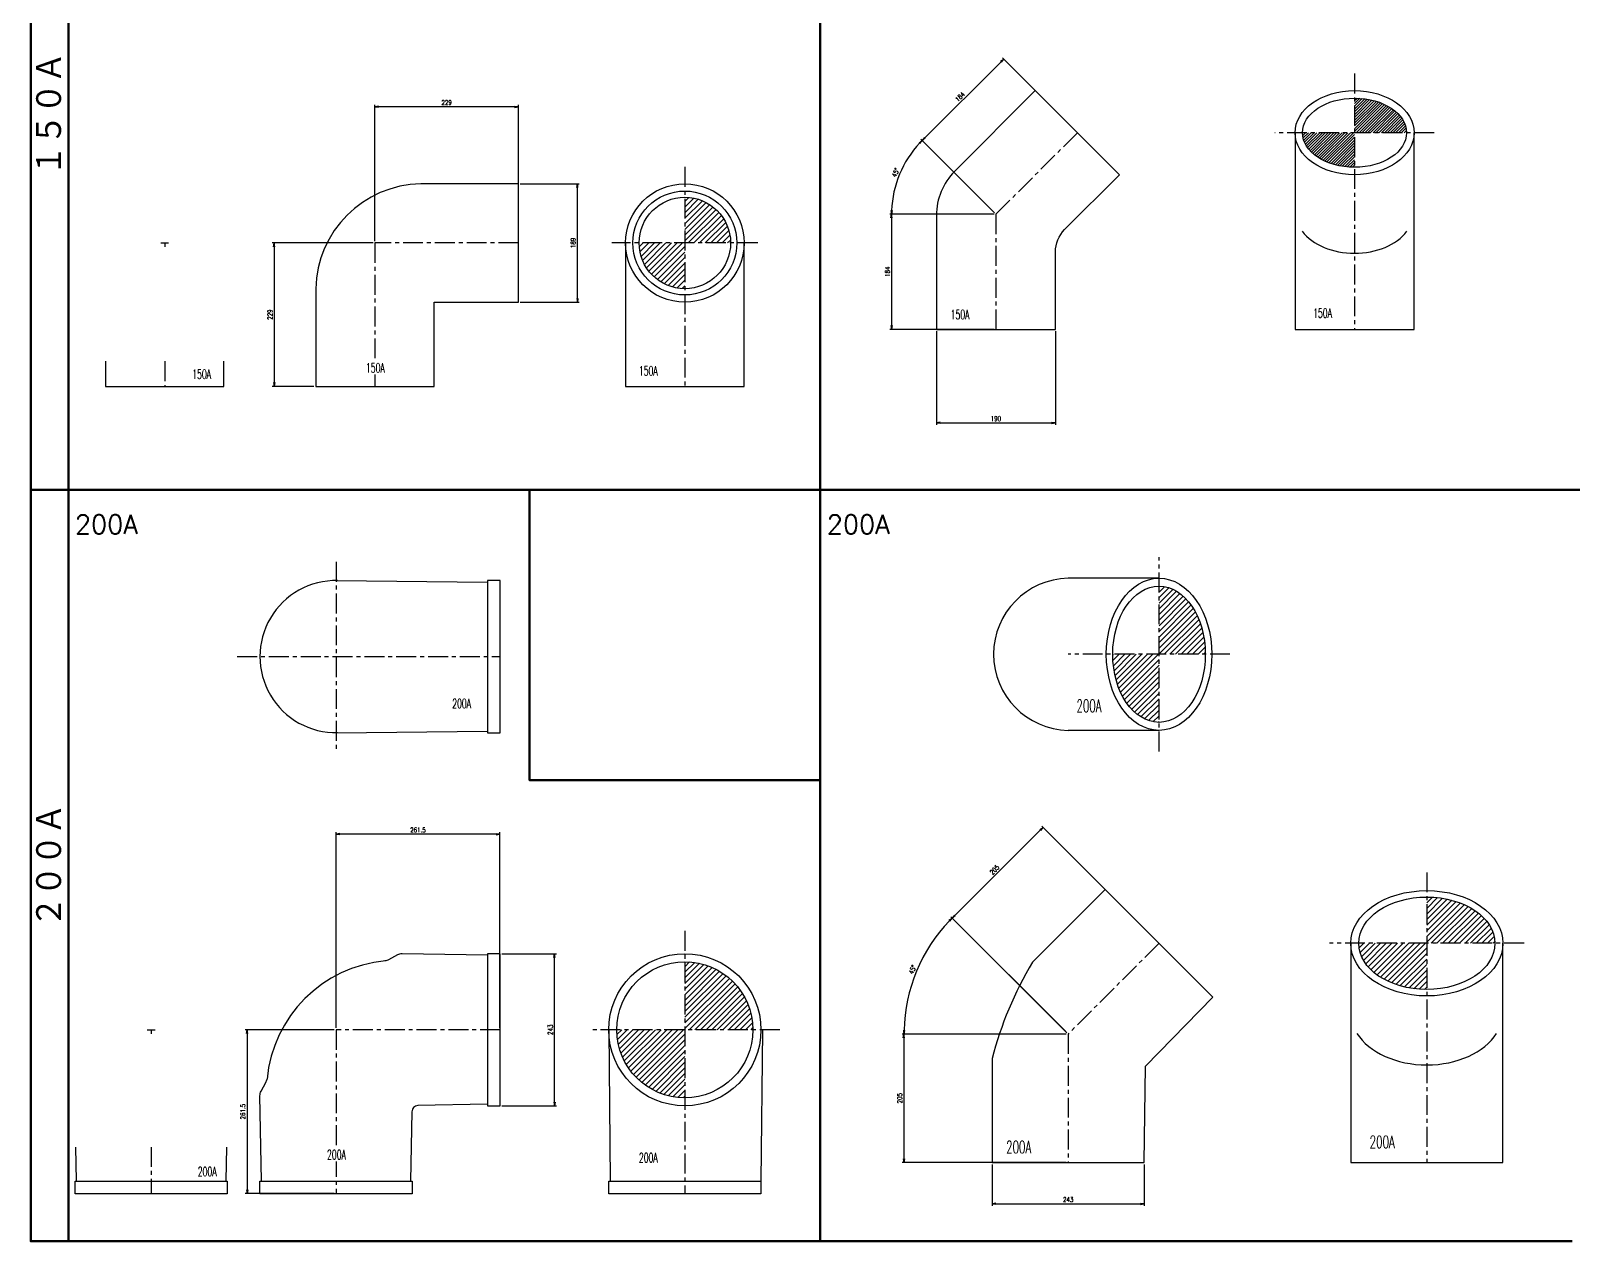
# Model space of a CAD drawing. Header units: millimetres. Extents: x 1711 to 90196, y -23291 to 8516.
# Drawn here: x 17025 to 19485, y -6152 to -4220 of the extents above; entities that cross this region are included whole.
import ezdxf

# ---------------------------------------------------------------- set-up
doc = ezdxf.new("R2010")
doc.units = ezdxf.units.MM
doc.header["$PDMODE"] = 35
doc.linetypes.add('CENTER', pattern=[50.8, 31.75, -6.35, 6.35, -6.35])
doc.layers.add('line', color=153, linetype='Continuous', lineweight=50)
for name, color, linetype in [('寸法', 2, 'Continuous'), ('配管-CVP', 4, 'Continuous'), ('＃配管（PVC)', 21, 'Continuous')]:
    doc.layers.add(name, color=color, linetype=linetype)
doc.styles.add('kpk', font='romans.shx', dxfattribs={"width": 0.7, "bigfont": 'extfont2.shx'})
doc.styles.get("Standard").update_dxf_attribs({"font": 'romans.shx', "bigfont": 'extfont.shx'})
doc.dimstyles.new('KPK-3', dxfattribs={"dimscale": 3, "dimtxt": 2.5, "dimasz": 2, "dimexe": 1, "dimexo": 1, "dimgap": 1, "dimtad": 3, "dimdec": 1, "dimdsep": 46, "dimtxsty": 'kpk', "dimblk": 'OPEN', "dimcen": 2.5, "dimclrd": 2, "dimclre": 2, "dimclrt": 4, "dimadec": 1, "dimazin": 2, "dimtfac": 1, "dimtdec": 1, "dimtmove": 0, "dimatfit": 2, "dimldrblk": 'OPEN', "dimfxl": 0, "dimlwd": -1, "dimlwe": -1, "dimarcsym": 0})

# ---------------------------------------------------------------- blocks, each defined once
blk = doc.blocks.new('_Open')
at = {"color": 0, "linetype": 'ByBlock', "lineweight": -2}
for p, q in [((-1, 0.17), (0, 0)), ((-1, -0.17), (0, 0)), ((0, 0), (-1, 0))]:
    blk.add_line(p, q, dxfattribs=at)
blk = doc.blocks.new('*D2606')
at = {"layer": 'Defpoints', "color": 0, "transparency": 16777216}
for p in [(17574.5, -4340.9), (17574.5, -4558.3), (17803.5, -4558.3)]:
    blk.add_point(p, dxfattribs=at)
at = {"layer": '寸法', "color": 2, "transparency": 16777216}
for p, q in [((17574.5, -4555.3), (17574.5, -4337.9)), ((17797.5, -4340.9), (17580.5, -4340.9)), ((17803.5, -4555.3), (17803.5, -4337.9))]:
    blk.add_line(p, q, dxfattribs=at)
at = {"layer": '寸法', "color": 2, "transparency": 16777216, "xscale": 6, "yscale": 6, "zscale": 6, "rotation": 180}
blk.add_blockref('_Open', (17574.5, -4340.9), dxfattribs=at)
at = {"layer": '寸法', "color": 2, "transparency": 16777216, "xscale": 6, "yscale": 6, "zscale": 6}
blk.add_blockref('_Open', (17803.5, -4340.9), dxfattribs=at)
at = {"layer": '寸法', "color": 4, "transparency": 16777216, "insert": (17689, -4334.2), "char_height": 7.5, "attachment_point": 5, "style": 'kpk', "bg_fill": 3, "box_fill_scale": 1.1, "bg_fill_color": 256, "bg_fill_true_color": 13158600, "bg_fill_transparency": 0}
blk.add_mtext('229', dxfattribs=at)
blk = doc.blocks.new('*D2607')
at = {"layer": 'Defpoints', "color": 0, "transparency": 16777216}
for p in [(17574.5, -4558.3), (17413.8, -4787.3), (17480, -4787.3)]:
    blk.add_point(p, dxfattribs=at)
at = {"layer": '寸法', "color": 2, "transparency": 16777216}
for p, q in [((17571.5, -4558.3), (17410.8, -4558.3)), ((17413.8, -4564.3), (17413.8, -4781.3)), ((17477, -4787.3), (17410.8, -4787.3))]:
    blk.add_line(p, q, dxfattribs=at)
at = {"layer": '寸法', "color": 2, "transparency": 16777216, "xscale": 6, "yscale": 6, "zscale": 6}
for p, rotation in [((17413.8, -4558.3), 90), ((17413.8, -4787.3), 270)]:
    blk.add_blockref('_Open', p, dxfattribs=dict(at, rotation=rotation))
at = {"layer": '寸法', "color": 4, "transparency": 16777216, "insert": (17407.1, -4672.8), "char_height": 7.5, "attachment_point": 5, "rotation": 90, "style": 'kpk', "bg_fill": 3, "box_fill_scale": 1.1, "bg_fill_color": 256, "bg_fill_true_color": 13158600, "bg_fill_transparency": 0}
blk.add_mtext('229', dxfattribs=at)
blk = doc.blocks.new('*D2608')
at = {"layer": 'Defpoints', "color": 0, "transparency": 16777216}
for p in [(17512.5, -5502.4), (17512.5, -5814.8), (17774, -5814.8)]:
    blk.add_point(p, dxfattribs=at)
at = {"layer": '寸法', "color": 2, "transparency": 16777216}
for p, q in [((17512.5, -5811.8), (17512.5, -5499.4)), ((17768, -5502.4), (17518.5, -5502.4)), ((17774, -5811.8), (17774, -5499.4))]:
    blk.add_line(p, q, dxfattribs=at)
at = {"layer": '寸法', "color": 2, "transparency": 16777216, "xscale": 6, "yscale": 6, "zscale": 6, "rotation": 180}
blk.add_blockref('_Open', (17512.5, -5502.4), dxfattribs=at)
at = {"layer": '寸法', "color": 2, "transparency": 16777216, "xscale": 6, "yscale": 6, "zscale": 6}
blk.add_blockref('_Open', (17774, -5502.4), dxfattribs=at)
at = {"layer": '寸法', "color": 4, "transparency": 16777216, "insert": (17643.2, -5495.7), "char_height": 7.5, "attachment_point": 5, "style": 'kpk', "bg_fill": 3, "box_fill_scale": 1.1, "bg_fill_color": 256, "bg_fill_true_color": 13158600, "bg_fill_transparency": 0}
blk.add_mtext('261.5', dxfattribs=at)
blk = doc.blocks.new('*D2609')
at = {"layer": 'Defpoints', "color": 0, "transparency": 16777216}
for p in [(17512.5, -5814.8), (17370.5, -6076.3), (17512.5, -6076.3)]:
    blk.add_point(p, dxfattribs=at)
at = {"layer": '寸法', "color": 2, "transparency": 16777216}
for p, q in [((17509.5, -5814.8), (17367.5, -5814.8)), ((17370.5, -5820.8), (17370.5, -6070.3)), ((17509.5, -6076.3), (17367.5, -6076.3))]:
    blk.add_line(p, q, dxfattribs=at)
at = {"layer": '寸法', "color": 2, "transparency": 16777216, "xscale": 6, "yscale": 6, "zscale": 6}
for p, rotation in [((17370.5, -5814.8), 90), ((17370.5, -6076.3), 270)]:
    blk.add_blockref('_Open', p, dxfattribs=dict(at, rotation=rotation))
at = {"layer": '寸法', "color": 4, "transparency": 16777216, "insert": (17363.7, -5945.6), "char_height": 7.5, "attachment_point": 5, "rotation": 90, "style": 'kpk', "bg_fill": 3, "box_fill_scale": 1.1, "bg_fill_color": 256, "bg_fill_true_color": 13158600, "bg_fill_transparency": 0}
blk.add_mtext('261.5', dxfattribs=at)
blk = doc.blocks.new('*D2640')
at = {"layer": 'Defpoints', "color": 0, "transparency": 16777216}
for p in [(18448, -4394.7), (18695.8, -4382.2), (18565.6, -4512.3)]:
    blk.add_point(p, dxfattribs=at)
at = {"layer": '寸法', "color": 2, "transparency": 16777216}
for p, q in [((18573.9, -4268.9), (18452.3, -4390.5)), ((18693.6, -4380.1), (18576, -4262.5)), ((18563.5, -4510.2), (18445.9, -4392.6))]:
    blk.add_line(p, q, dxfattribs=at)
at = {"layer": '寸法', "color": 2, "transparency": 16777216, "xscale": 6, "yscale": 6, "zscale": 6}
for p, rotation in [((18578.1, -4264.6), 45.0000000000008), ((18448, -4394.7), 225.0000000000008)]:
    blk.add_blockref('_Open', p, dxfattribs=dict(at, rotation=rotation))
at = {"layer": '寸法', "color": 4, "transparency": 16777216, "insert": (18508.3, -4324.9), "char_height": 7.5, "attachment_point": 5, "rotation": 45, "style": 'kpk', "bg_fill": 3, "box_fill_scale": 1.1, "bg_fill_color": 256, "bg_fill_true_color": 13158600, "bg_fill_transparency": 0}
blk.add_mtext('184', dxfattribs=at)
blk = doc.blocks.new('*D2641')
at = {"layer": 'Defpoints', "color": 0, "transparency": 16777216}
for p in [(18565.6, -4512.3), (18399.1, -4696.3), (18565.6, -4696.3)]:
    blk.add_point(p, dxfattribs=at)
at = {"layer": '寸法', "color": 2, "transparency": 16777216}
for p, q in [((18562.6, -4512.3), (18396.1, -4512.3)), ((18399.1, -4518.3), (18399.1, -4690.3)), ((18562.6, -4696.3), (18396.1, -4696.3))]:
    blk.add_line(p, q, dxfattribs=at)
at = {"layer": '寸法', "color": 2, "transparency": 16777216, "xscale": 6, "yscale": 6, "zscale": 6}
for p, rotation in [((18399.1, -4512.3), 90), ((18399.1, -4696.3), 270)]:
    blk.add_blockref('_Open', p, dxfattribs=dict(at, rotation=rotation))
at = {"layer": '寸法', "color": 4, "transparency": 16777216, "insert": (18392.4, -4604.3), "char_height": 7.5, "attachment_point": 5, "rotation": 90, "style": 'kpk', "bg_fill": 3, "box_fill_scale": 1.1, "bg_fill_color": 256, "bg_fill_true_color": 13158600, "bg_fill_transparency": 0}
blk.add_mtext('184', dxfattribs=at)
blk = doc.blocks.new('*D2642')
at = {"layer": 'Defpoints', "color": 0, "transparency": 16777216}
for p in [(18562.7, -4512.3), (18563.6, -4510.3), (18565.6, -4512.3)]:
    blk.add_point(p, dxfattribs=at)
at = {"layer": '寸法', "color": 2, "transparency": 16777216}
for p, q in [((18561.5, -4508.2), (18445.8, -4392.5)), ((18559.7, -4512.3), (18396.1, -4512.3))]:
    blk.add_line(p, q, dxfattribs=at)
blk.add_arc((18565.6, -4512.3), 166.5, 137.0646, 177.9354, dxfattribs=at)
at = {"layer": '寸法', "color": 2, "transparency": 16777216, "xscale": 6, "yscale": 6, "zscale": 6}
for p, rotation in [((18447.9, -4394.6), 46.03228053541675), ((18399.1, -4512.3), 268.9677194646055)]:
    blk.add_blockref('_Open', p, dxfattribs=dict(at, rotation=rotation))
at = {"layer": '寸法', "color": 4, "transparency": 16777216, "insert": (18405.6, -4446), "char_height": 7.5, "attachment_point": 5, "rotation": 67.5, "style": 'kpk', "bg_fill": 3, "box_fill_scale": 1.1, "bg_fill_color": 256, "bg_fill_true_color": 13158600, "bg_fill_transparency": 0}
blk.add_mtext('45°', dxfattribs=at)
at = {"layer": 'Defpoints', "color": 0, "transparency": 16777216}
blk.add_point((18421.4, -4429.1), dxfattribs=at)
blk = doc.blocks.new('*D2643')
at = {"layer": 'Defpoints', "color": 0, "transparency": 16777216}
for p in [(18495.8, -5636.6), (18825.9, -5676.8), (18681, -5821.7)]:
    blk.add_point(p, dxfattribs=at)
at = {"layer": '寸法', "color": 2, "transparency": 16777216}
for p, q in [((18636.5, -5495.8), (18500.1, -5632.3)), ((18823.8, -5674.6), (18638.7, -5489.5)), ((18678.9, -5819.6), (18493.7, -5634.4))]:
    blk.add_line(p, q, dxfattribs=at)
at = {"layer": '寸法', "color": 2, "transparency": 16777216, "xscale": 6, "yscale": 6, "zscale": 6}
for p, rotation in [((18640.8, -5491.6), 45.00000000000144), ((18495.8, -5636.6), 225.0000000000014)]:
    blk.add_blockref('_Open', p, dxfattribs=dict(at, rotation=rotation))
at = {"layer": '寸法', "color": 4, "transparency": 16777216, "insert": (18563.5, -5559.3), "char_height": 7.5, "attachment_point": 5, "rotation": 45, "style": 'kpk', "bg_fill": 3, "box_fill_scale": 1.1, "bg_fill_color": 256, "bg_fill_true_color": 13158600, "bg_fill_transparency": 0}
blk.add_mtext('205', dxfattribs=at)
blk = doc.blocks.new('*D2644')
at = {"layer": 'Defpoints', "color": 0, "transparency": 16777216}
for p in [(18681, -5821.7), (18418.9, -6026.7), (18681, -6026.7)]:
    blk.add_point(p, dxfattribs=at)
at = {"layer": '寸法', "color": 2, "transparency": 16777216}
for p, q in [((18678, -5821.7), (18415.9, -5821.7)), ((18418.9, -5827.7), (18418.9, -6020.7)), ((18678, -6026.7), (18415.9, -6026.7))]:
    blk.add_line(p, q, dxfattribs=at)
at = {"layer": '寸法', "color": 2, "transparency": 16777216, "xscale": 6, "yscale": 6, "zscale": 6}
for p, rotation in [((18418.9, -5821.7), 90), ((18418.9, -6026.7), 270)]:
    blk.add_blockref('_Open', p, dxfattribs=dict(at, rotation=rotation))
at = {"layer": '寸法', "color": 4, "transparency": 16777216, "insert": (18412.1, -5924.2), "char_height": 7.5, "attachment_point": 5, "rotation": 90, "style": 'kpk', "bg_fill": 3, "box_fill_scale": 1.1, "bg_fill_color": 256, "bg_fill_true_color": 13158600, "bg_fill_transparency": 0}
blk.add_mtext('205', dxfattribs=at)
blk = doc.blocks.new('*D2645')
at = {"layer": 'Defpoints', "color": 0, "transparency": 16777216}
for p in [(18454, -5690.7), (18678.6, -5821.7), (18679.2, -5819.9), (18681, -5821.7)]:
    blk.add_point(p, dxfattribs=at)
at = {"layer": '寸法', "color": 2, "transparency": 16777216}
for p, q in [((18677.1, -5817.8), (18493.5, -5634.3)), ((18675.6, -5821.7), (18415.9, -5821.7))]:
    blk.add_line(p, q, dxfattribs=at)
blk.add_arc((18681, -5821.7), 262.1, 136.3116, 178.6884, dxfattribs=at)
at = {"layer": '寸法', "color": 2, "transparency": 16777216, "xscale": 6, "yscale": 6, "zscale": 6}
for p, rotation in [((18495.6, -5636.4), 45.65581371006792), ((18418.9, -5821.7), 269.344186289986)]:
    blk.add_blockref('_Open', p, dxfattribs=dict(at, rotation=rotation))
at = {"layer": '寸法', "color": 4, "transparency": 16777216, "insert": (18432.6, -5718.8), "char_height": 7.5, "attachment_point": 5, "rotation": 67.5, "style": 'kpk', "bg_fill": 3, "box_fill_scale": 1.1, "bg_fill_color": 256, "bg_fill_true_color": 13158600, "bg_fill_transparency": 0}
blk.add_mtext('45°', dxfattribs=at)
blk = doc.blocks.new('*D2767')
at = {"layer": 'Defpoints', "color": 0, "transparency": 16777216}
for p in [(17803.5, -4463.8), (17897.6, -4463.8), (17803.5, -4652.8)]:
    blk.add_point(p, dxfattribs=at)
at = {"layer": '寸法', "color": 2, "transparency": 16777216}
for p, q in [((17806.5, -4463.8), (17900.6, -4463.8)), ((17897.6, -4646.8), (17897.6, -4469.8)), ((17806.5, -4652.8), (17900.6, -4652.8))]:
    blk.add_line(p, q, dxfattribs=at)
at = {"layer": '寸法', "color": 2, "transparency": 16777216, "xscale": 6, "yscale": 6, "zscale": 6}
for p, rotation in [((17897.6, -4463.8), 90), ((17897.6, -4652.8), 270)]:
    blk.add_blockref('_Open', p, dxfattribs=dict(at, rotation=rotation))
at = {"layer": '寸法', "color": 4, "transparency": 16777216, "insert": (17890.9, -4558.3), "char_height": 7.5, "attachment_point": 5, "rotation": 90, "style": 'kpk', "bg_fill": 3, "box_fill_scale": 1.1, "bg_fill_color": 256, "bg_fill_true_color": 13158600, "bg_fill_transparency": 0}
blk.add_mtext('189', dxfattribs=at)
blk = doc.blocks.new('*D2777')
at = {"layer": 'Defpoints', "color": 0, "transparency": 16777216}
for p in [(18470.6, -4696.3), (18660.6, -4696.3), (18660.6, -4845.6)]:
    blk.add_point(p, dxfattribs=at)
at = {"layer": '寸法', "color": 2, "transparency": 16777216}
for p, q in [((18470.6, -4699.3), (18470.6, -4848.6)), ((18660.6, -4699.3), (18660.6, -4848.6)), ((18476.6, -4845.6), (18654.6, -4845.6))]:
    blk.add_line(p, q, dxfattribs=at)
at = {"layer": '寸法', "color": 2, "transparency": 16777216, "xscale": 6, "yscale": 6, "zscale": 6, "rotation": 180}
blk.add_blockref('_Open', (18470.6, -4845.6), dxfattribs=at)
at = {"layer": '寸法', "color": 2, "transparency": 16777216, "xscale": 6, "yscale": 6, "zscale": 6}
blk.add_blockref('_Open', (18660.6, -4845.6), dxfattribs=at)
at = {"layer": '寸法', "color": 4, "transparency": 16777216, "insert": (18565.6, -4838.9), "char_height": 7.5, "attachment_point": 5, "style": 'kpk', "bg_fill": 3, "box_fill_scale": 1.1, "bg_fill_color": 256, "bg_fill_true_color": 13158600, "bg_fill_transparency": 0}
blk.add_mtext('190', dxfattribs=at)
blk = doc.blocks.new('*D2778')
at = {"layer": 'Defpoints', "color": 0, "transparency": 16777216}
for p in [(18559.5, -6026.7), (18802.5, -6026.7), (18802.5, -6092.8)]:
    blk.add_point(p, dxfattribs=at)
at = {"layer": '寸法', "color": 2, "transparency": 16777216}
for p, q in [((18559.5, -6029.7), (18559.5, -6095.8)), ((18802.5, -6029.7), (18802.5, -6095.8)), ((18565.5, -6092.8), (18796.5, -6092.8))]:
    blk.add_line(p, q, dxfattribs=at)
at = {"layer": '寸法', "color": 2, "transparency": 16777216, "xscale": 6, "yscale": 6, "zscale": 6, "rotation": 180}
blk.add_blockref('_Open', (18559.5, -6092.8), dxfattribs=at)
at = {"layer": '寸法', "color": 2, "transparency": 16777216, "xscale": 6, "yscale": 6, "zscale": 6}
blk.add_blockref('_Open', (18802.5, -6092.8), dxfattribs=at)
at = {"layer": '寸法', "color": 4, "transparency": 16777216, "insert": (18681, -6086), "char_height": 7.5, "attachment_point": 5, "style": 'kpk', "bg_fill": 3, "box_fill_scale": 1.1, "bg_fill_color": 256, "bg_fill_true_color": 13158600, "bg_fill_transparency": 0}
blk.add_mtext('243', dxfattribs=at)
blk = doc.blocks.new('150A-L-半')
at = {"layer": '＃配管（PVC)', "color": 2, "linetype": 'CENTER'}
for p, q in [((-6.2, 0), (6.2, 0)), ((0, 0), (0, -6.2)), ((0, -189), (0, -229))]:
    blk.add_line(p, q, dxfattribs=at)
at = {"layer": '＃配管（PVC)', "color": 0, "linetype": 'ByBlock'}
for p, q in [((-94.5, -189), (-94.5, -229)), ((94.5, -229), (94.5, -189)), ((-94.5, -229), (94.5, -229))]:
    blk.add_line(p, q, dxfattribs=at)
at = {"layer": 'Defpoints', "color": 6, "linetype": 'ByBlock', "insert": (59, -209.6), "char_height": 15, "attachment_point": 5, "style": 'kpk', "bg_fill": 3, "box_fill_scale": 1.2, "bg_fill_color": 256, "bg_fill_transparency": 0}
blk.add_mtext('{\\W0.6;150A}', dxfattribs=at)
blk = doc.blocks.new('150A-L-正')
at = {"layer": '＃配管（PVC)', "color": 0, "linetype": 'ByBlock'}
blk.add_lwpolyline([(94.5, -229), (94.5, -94.5), (229, -94.5), (229, 94.5), (73, 94.5, 0.401566), (-94.5, -73), (-94.5, -229)], format="xyb", close=True, dxfattribs=at)
at = {"layer": '＃配管（PVC)', "color": 2, "linetype": 'CENTER'}
blk.add_lwpolyline([(229, 0), (0, 0), (0, -229)], dxfattribs=at)
at = {"layer": 'Defpoints', "color": 6, "linetype": 'ByBlock', "insert": (0.7, -199.4), "char_height": 15, "attachment_point": 5, "style": 'kpk', "bg_fill": 3, "box_fill_scale": 1.2, "bg_fill_color": 256, "bg_fill_transparency": 0}
blk.add_mtext('{\\W0.6;150A}', dxfattribs=at)
blk = doc.blocks.new('150A-L-穴有')
at = {"layer": '＃配管（PVC)'}
h = blk.add_hatch(dxfattribs=at)
h.set_pattern_fill('ANSI31', color=252, scale=2)
h.set_pattern_definition([(45, (-18069.1675, 4558.3405), (-4.490128, 4.490128), [])])
h.paths.add_polyline_path([(0, 0), (-73, 0, 0.414214), (0, -73)])
h.paths.add_polyline_path([(0, 73), (0, 0), (73, 0, 0.414214)])
at = {"layer": '＃配管（PVC)', "color": 2, "linetype": 'CENTER'}
for p, q in [((0, 121.5), (0, -229)), ((116.4, 0), (-116.4, 0))]:
    blk.add_line(p, q, dxfattribs=at)
at = {"layer": '＃配管（PVC)', "color": 0, "linetype": 'ByBlock'}
blk.add_lwpolyline([(-94.5, 0), (-94.5, -229), (94.5, -229), (94.5, 0)], dxfattribs=at)
for radius in [94.5, 83, 73]:
    blk.add_circle((0, 0), radius, dxfattribs=at)
at = {"layer": 'Defpoints', "color": 6, "linetype": 'ByBlock', "insert": (-58.3, -204.2), "char_height": 15, "attachment_point": 5, "style": 'kpk', "bg_fill": 3, "box_fill_scale": 1.2, "bg_fill_color": 256, "bg_fill_transparency": 0}
blk.add_mtext('{\\W0.6;150A}', dxfattribs=at)
blk = doc.blocks.new('200A-L-穴無')
at = {"color": 0, "linetype": 'ByBlock'}
blk.add_line((0, 121.5), (241.9, 119), dxfattribs=at)
at = {"layer": '＃配管（PVC)', "color": 2, "linetype": 'CENTER'}
for p, q in [((0, 151.4), (0, -151.4)), ((-157.9, 0), (262, 0))]:
    blk.add_line(p, q, dxfattribs=at)
at = {"layer": '＃配管（PVC)', "color": 0, "linetype": 'ByBlock'}
blk.add_line((0, -121.5), (241.9, -119), dxfattribs=at)
blk.add_lwpolyline([(241.9, -121.5), (261.9, -121.5), (261.9, 121.5), (241.9, 121.5)], close=True, dxfattribs=at)
blk.add_arc((0, 0), 121.5, 88.8134, 271.1866, dxfattribs=at)
at = {"layer": 'Defpoints', "color": 6, "linetype": 'ByBlock', "insert": (200.4, -74.9), "char_height": 15, "attachment_point": 5, "style": 'kpk', "bg_fill": 3, "box_fill_scale": 1.2, "bg_fill_color": 256, "bg_fill_transparency": 0}
blk.add_mtext('{\\W0.6;200A}', dxfattribs=at)
blk = doc.blocks.new('200A-L-半')
at = {"layer": '＃配管（PVC)', "color": 2, "linetype": 'CENTER'}
for p, q in [((-6.2, 0), (6.2, 0)), ((0, 0), (0, -6.2)), ((0, -187.3), (0, -262))]:
    blk.add_line(p, q, dxfattribs=at)
at = {"layer": '＃配管（PVC)', "color": 0, "linetype": 'ByBlock'}
blk.add_line((120, -187.3), (119, -241), dxfattribs=at)
blk.add_lwpolyline([(-119, -241), (-120, -187.3)], dxfattribs=at)
blk.add_lwpolyline([(121.5, -242), (121.5, -262), (-121.5, -262), (-121.5, -242)], close=True, dxfattribs=at)
at = {"layer": 'Defpoints', "color": 6, "linetype": 'ByBlock', "insert": (89.4, -226.5), "char_height": 15, "attachment_point": 5, "style": 'kpk', "bg_fill": 3, "box_fill_scale": 1.2, "bg_fill_color": 256, "bg_fill_transparency": 0}
blk.add_mtext('{\\W0.6;200A}', dxfattribs=at)
blk = doc.blocks.new('200A-L-正')
at = {"layer": '＃配管（PVC)', "color": 0, "linetype": 'ByBlock'}
for points in [[(242, 119), (105.4, 121.4, 0.131652), (97.9, 119.6), (84, 111.8, -0.102938), (78.1, 110)], [(-119, -241), (-121.4, -105.5, -0.131652), (-119.6, -98), (-111.9, -84.1, 0.095043), (-110.1, -78.7)], [(242, -119), (130.8, -121, 0.403709), (121, -130.8), (119, -241)]]:
    blk.add_lwpolyline(points, format="xyb", dxfattribs=at)
for points in [[(262, -121.5), (262, 121.5), (242, 121.5), (242, -121.5)], [(121.5, -242), (121.5, -262), (-121.5, -262), (-121.5, -242)]]:
    blk.add_lwpolyline(points, close=True, dxfattribs=at)
at = {"layer": '＃配管（PVC)', "color": 2, "linetype": 'CENTER'}
blk.add_lwpolyline([(262, 0), (0, 0), (0, -262)], dxfattribs=at)
at = {"layer": '＃配管（PVC)', "color": 0, "linetype": 'ByBlock'}
blk.add_arc((98, -98), 209, 95.2818, 174.7068, dxfattribs=at)
at = {"layer": 'Defpoints', "color": 6, "linetype": 'ByBlock', "insert": (0.7, -199.4), "char_height": 15, "attachment_point": 5, "style": 'kpk', "bg_fill": 3, "box_fill_scale": 1.2, "bg_fill_color": 256, "bg_fill_transparency": 0}
blk.add_mtext('{\\W0.6;200A}', dxfattribs=at)
blk = doc.blocks.new('200A-L-穴有')
at = {"layer": '＃配管（PVC)'}
h = blk.add_hatch(dxfattribs=at)
h.set_pattern_fill('ANSI31', color=252, scale=2)
h.set_pattern_definition([(45, (-18069.1675, 5814.833), (-4.490128, 4.490128), [])])
h.paths.add_polyline_path([(0, -108.7), (0, 0), (-108.7, 0, 0.414214)])
h.paths.add_polyline_path([(0, 0), (108.7, 0, 0.414214), (0, 108.7)])
at = {"layer": '＃配管（PVC)', "color": 2, "linetype": 'CENTER'}
for p, q in [((0, 157.9), (0, -262)), ((151.4, 0), (-151.4, 0))]:
    blk.add_line(p, q, dxfattribs=at)
at = {"layer": '＃配管（PVC)', "color": 0, "linetype": 'ByBlock'}
for p, q in [((-121.5, 0), (-119, -241)), ((124, -1), (121.5, -242))]:
    blk.add_line(p, q, dxfattribs=at)
blk.add_lwpolyline([(-121.5, -262), (-121.5, -242), (121.5, -242), (121.5, -262)], close=True, dxfattribs=at)
for radius in [121.5, 108.7]:
    blk.add_circle((0, 0), radius, dxfattribs=at)
at = {"layer": 'Defpoints', "color": 6, "linetype": 'ByBlock', "insert": (-58.3, -204.2), "char_height": 15, "attachment_point": 5, "style": 'kpk', "bg_fill": 3, "box_fill_scale": 1.2, "bg_fill_color": 256, "bg_fill_transparency": 0}
blk.add_mtext('{\\W0.6;200A}', dxfattribs=at)
blk = doc.blocks.new('A$C1E454BA6')
at = {"layer": '＃配管（PVC)', "color": 0, "linetype": 'ByBlock'}
blk.add_lwpolyline([(109.6, 159.3), (197.3, 246.9), (62.9, 381.3), (-65.7, 252.6, 0.198912), (-95, 181.9), (-95, 0), (95, 0), (95, 123.9, -0.198912)], format="xyb", close=True, dxfattribs=at)
at = {"layer": '＃配管（PVC)', "color": 2, "linetype": 'CENTER'}
blk.add_lwpolyline([(130.1, 314.1), (0, 184), (0, 0)], dxfattribs=at)
at = {"layer": 'Defpoints', "color": 6, "linetype": 'ByBlock', "insert": (-57.2, 23.7), "char_height": 15, "attachment_point": 5, "style": 'kpk', "bg_fill": 3, "box_fill_scale": 1.2, "bg_fill_color": 256, "bg_fill_transparency": 0}
blk.add_mtext('{\\W0.6;150A}', dxfattribs=at)
blk = doc.blocks.new('A$C65DE0786')
at = {"layer": '＃配管（PVC)'}
h = blk.add_hatch(dxfattribs=at)
h.set_pattern_fill('ANSI31', color=252)
h.set_pattern_definition([(45, (-19138.042, 4696.349), (-2.24506403, 2.24506403), [])])
edge = h.paths.add_edge_path()
edge.add_line((0, 314.1), (-83, 314.1))
edge.add_ellipse((0, 314.1), major_axis=(-83, 0), ratio=0.664759, start_angle=0.0299, end_angle=90.0002)
edge.add_line((0, 258.9), (0, 314.1))
edge = h.paths.add_edge_path()
edge.add_ellipse((0, 314.1), major_axis=(-83, 0), ratio=0.664759, start_angle=179.9701, end_angle=269.9998)
edge.add_line((0, 369.3), (0, 314.1))
edge.add_line((0, 314.1), (83, 314.1))
at = {"layer": '＃配管（PVC)', "color": 2, "linetype": 'CENTER'}
for p, q in [((0, 408.4), (0, 0)), ((127.2, 314.1), (-127.2, 314.1))]:
    blk.add_line(p, q, dxfattribs=at)
at = {"layer": '＃配管（PVC)', "color": 0, "linetype": 'ByBlock'}
blk.add_lwpolyline([(-95, 314.1), (-95, 0), (95, 0), (95, 314.1)], dxfattribs=at)
for major_axis, ratio in [((-95, 0), 0.707107), ((-83, 0), 0.664759)]:
    blk.add_ellipse((0, 314.1), major_axis=major_axis, ratio=ratio, dxfattribs=at)
blk.add_ellipse((0, 188.7), major_axis=(-95, 0), ratio=0.707107, start_param=0.496365, end_param=2.645227, dxfattribs=at)
at = {"layer": 'Defpoints', "color": 6, "linetype": 'ByBlock', "insert": (-51.1, 26.1), "char_height": 15, "attachment_point": 5, "style": 'kpk', "bg_fill": 3, "box_fill_scale": 1.2, "bg_fill_color": 256, "bg_fill_transparency": 0}
blk.add_mtext('{\\W0.6;150A}', dxfattribs=at)
blk = doc.blocks.new('A$C04D26481')
at = {"layer": '＃配管（PVC)'}
h = blk.add_hatch(dxfattribs=at)
h.set_pattern_fill('ANSI31', color=252, scale=2)
h.set_pattern_definition([(45, (-18680.939, 5215.166), (-4.490128, 4.490128), [])])
edge = h.paths.add_edge_path()
edge.add_ellipse((145, 0), major_axis=(0, -108.7), ratio=0.67951, start_angle=269.994, end_angle=359.9598)
edge.add_line((145, -108.7), (145, 0))
edge.add_line((145, 0), (71.1, 0))
edge = h.paths.add_edge_path()
edge.add_ellipse((145, 0), major_axis=(0, -108.7), ratio=0.67951, start_angle=89.9935, end_angle=180.0134)
edge.add_line((145, 108.7), (145, 0))
edge.add_line((145, 0), (218.9, 0))
at = {"color": 0, "linetype": 'ByBlock'}
blk.add_line((145, -121.5), (0, -121.5), dxfattribs=at)
at = {"layer": '＃配管（PVC)', "color": 2, "linetype": 'CENTER'}
for p, q in [((145, -155.2), (145, 155.2)), ((258.2, 0), (0, 0))]:
    blk.add_line(p, q, dxfattribs=at)
at = {"layer": '＃配管（PVC)', "color": 0, "linetype": 'ByBlock'}
blk.add_line((145, 121.5), (0, 121.5), dxfattribs=at)
blk.add_arc((2.5, 0), 121.5, 91.1911, 268.8089, dxfattribs=at)
for major_axis, ratio in [((0, 121.5), 0.692557), ((0, -108.7), 0.67951)]:
    blk.add_ellipse((145, 0), major_axis=major_axis, ratio=ratio, dxfattribs=at)
at = {"layer": 'Defpoints', "color": 6, "linetype": 'ByBlock', "insert": (33.2, -82.2), "char_height": 20, "attachment_point": 5, "style": 'kpk', "bg_fill": 3, "box_fill_scale": 1.2, "bg_fill_color": 256, "bg_fill_transparency": 0}
blk.add_mtext('{\\W0.6;200A}', dxfattribs=at)
blk = doc.blocks.new('A$C0E5044AF')
at = {"layer": '＃配管（PVC)', "color": 0, "linetype": 'ByBlock'}
blk.add_lwpolyline([(121.5, 0), (123.3, 153.9), (230.9, 264), (59, 435.9), (-57.2, 319.6, 0.070947), (-121.5, 165.8), (-121.5, 0)], format="xyb", close=True, dxfattribs=at)
at = {"layer": '＃配管（PVC)', "color": 2, "linetype": 'CENTER'}
blk.add_lwpolyline([(145, 350), (0, 205), (0, 0)], dxfattribs=at)
at = {"layer": 'Defpoints', "color": 6, "linetype": 'ByBlock', "insert": (-79, 24.6), "char_height": 20, "attachment_point": 5, "style": 'kpk', "bg_fill": 3, "box_fill_scale": 1.2, "bg_fill_color": 256, "bg_fill_transparency": 0}
blk.add_mtext('{\\W0.6;200A}', dxfattribs=at)
blk = doc.blocks.new('A$C2260376B')
at = {"layer": '＃配管（PVC)'}
h = blk.add_hatch(dxfattribs=at)
h.set_pattern_fill('ANSI31', color=252, scale=2)
h.set_pattern_definition([(45, (-19253.368, 6027.027), (-4.490128, 4.490128), [])])
edge = h.paths.add_edge_path()
edge.add_ellipse((0, 350), major_axis=(-108.7, 0), ratio=0.67951, start_angle=0, end_angle=89.9941)
edge.add_line((0, 276.1), (0, 350))
edge.add_line((0, 350), (-108.7, 350))
edge = h.paths.add_edge_path()
edge.add_ellipse((0, 350), major_axis=(-108.7, 0), ratio=0.67951, start_angle=179.9732, end_angle=269.9936)
edge.add_line((0, 423.8), (0, 350))
edge.add_line((0, 350), (108.7, 350))
at = {"layer": '＃配管（PVC)', "color": 2, "linetype": 'CENTER'}
for p, q in [((0, 463.2), (0, 0)), ((155.2, 350), (-155.2, 350))]:
    blk.add_line(p, q, dxfattribs=at)
at = {"layer": '＃配管（PVC)', "color": 0, "linetype": 'ByBlock'}
blk.add_lwpolyline([(-121.5, 350.3), (-121.5, 0), (0, 0), (121.5, 0), (121.5, 350.3)], dxfattribs=at)
for major_axis, ratio in [((-121.5, 0), 0.692555), ((-108.7, 0), 0.67951)]:
    blk.add_ellipse((0, 350), major_axis=major_axis, ratio=ratio, dxfattribs=at)
blk.add_ellipse((0, 239.9), major_axis=(-121.7, 0), ratio=0.691252, start_param=0.412887, end_param=2.728706, dxfattribs=at)
at = {"layer": 'Defpoints', "color": 6, "linetype": 'ByBlock', "insert": (-71.2, 32.7), "char_height": 20, "attachment_point": 5, "style": 'kpk', "bg_fill": 3, "box_fill_scale": 1.2, "bg_fill_color": 256, "bg_fill_transparency": 0}
blk.add_mtext('{\\W0.6;200A}', dxfattribs=at)
blk = doc.blocks.new('A$C84a07606')
at = {"layer": 'line'}
for p, q in [((60, 0), (60, -7760)), ((1260, 0), (1260, -7760)), ((60, -7760), (1260, -7760)), ((1260, -7760), (2460, -7760))]:
    blk.add_line(p, q, dxfattribs=at)
for points in [[(60, -7760), (0, -7760), (0, 0), (60, 0)], [(796.1, -6560), (1260, -6560), (1260, -7023.9), (796.1, -7023.9)]]:
    blk.add_lwpolyline(points, close=True, dxfattribs=at)
blk.add_lwpolyline([(4120, -6560), (2460, -6560), (1260, -6560), (60, -6560), (0, -6560)], dxfattribs=at)
at = {"layer": 'line', "char_height": 45, "attachment_point": 5, "rotation": 90}
for s, insert in [('１５０Ａ', (30, -5960)), ('２００Ａ', (30, -7160))]:
    blk.add_mtext(s, dxfattribs=dict(at, insert=insert))
at = {"layer": 'line', "char_height": 30, "attachment_point": 4}
for insert in [(70.4, -6615.3), (1270.4, -6615.3)]:
    blk.add_mtext('200A', dxfattribs=dict(at, insert=insert))
blk = doc.blocks.new('*D2456')
at = {"layer": 'Defpoints', "color": 0, "linetype": 'ByBlock', "transparency": 16777216}
for p in [(17774, -5693.3), (17861.3, -5693.3), (17774, -5936.3)]:
    blk.add_point(p, dxfattribs=at)
at = {"layer": '寸法', "color": 2, "transparency": 16777216}
for p, q in [((17777, -5693.3), (17864.3, -5693.3)), ((17861.3, -5930.3), (17861.3, -5699.3)), ((17777, -5936.3), (17864.3, -5936.3))]:
    blk.add_line(p, q, dxfattribs=at)
at = {"layer": '寸法', "color": 2, "linetype": 'ByBlock', "transparency": 16777216, "xscale": 6, "yscale": 6, "zscale": 6}
for p, rotation in [((17861.3, -5693.3), 90), ((17861.3, -5936.3), 270)]:
    blk.add_blockref('_Open', p, dxfattribs=dict(at, rotation=rotation))
at = {"layer": '寸法', "color": 4, "linetype": 'ByBlock', "transparency": 16777216, "insert": (17854.5, -5814.8), "char_height": 7.5, "attachment_point": 5, "rotation": 90, "style": 'kpk', "bg_fill": 3, "box_fill_scale": 1.1, "bg_fill_color": 256, "bg_fill_true_color": 13158600, "bg_fill_transparency": 0}
blk.add_mtext('243', dxfattribs=at)

msp = doc.modelspace()

# ---------------------------------------------------------------- block references
at = {"layer": '配管-CVP'}
for name, p in [('A$C65DE0786', (19138.0421, -4696.3491)), ('150A-L-穴有', (18069.1675, -4558.3405)), ('150A-L-半', (17239.0062, -4558.3405)), ('200A-L-穴無', (17512.5275, -5218.86)), ('A$C04D26481', (18680.9739, -5215.1656)), ('A$C2260376B', (19253.3683, -6026.7093)), ('200A-L-穴有', (18069.1675, -5814.8332)), ('200A-L-半', (17217.4413, -5814.8332))]:
    msp.add_blockref(name, p, dxfattribs=at)

# ---------------------------------------------------------------- texts
at = {"layer": 'Defpoints', "color": 6, "linetype": 'ByBlock', "style": 'kpk', "width": 0.6}
msp.add_text('200A', height=20, dxfattribs=at).set_placement((18579.1179, -6012.1154))

# ---------------------------------------------------------------- dimensions: what is measured, and where the dimension line sits
at = {"layer": '寸法'}
for p1, p2, distance, picture, middle in [((18695.7555, -4382.2415), (18565.6479, -4512.3491), -166.3543, '*D2640', (18508.2985, -4324.892)), ((18825.9307, -5676.7525), (18680.9739, -5821.7093), -261.8422, '*D2643', (18563.529, -5559.3076))]:
    dim = msp.add_aligned_dim(p1=p1, p2=p2, distance=distance, dimstyle='KPK-3', dxfattribs=at)
    dim.commit()
    dim.dimension.update_dxf_attribs({"geometry": picture, "text_midpoint": middle})
dim = msp.add_linear_dim(base=(17574.5495, -4340.9046), p1=(17803.5495, -4558.3405), p2=(17574.5495, -4558.3405), dimstyle='KPK-3', dxfattribs=at)
dim.commit()
dim.dimension.update_dxf_attribs({"geometry": '*D2606', "text_midpoint": (17689.0495, -4334.1546)})
dim = msp.add_linear_dim(base=(17512.4505, -5502.4152), p1=(17773.9505, -5814.8332), p2=(17512.4505, -5814.8332), dimstyle='KPK-3', override={"dimdec": 1}, dxfattribs=at)
dim.commit()
dim.dimension.update_dxf_attribs({"geometry": '*D2608', "text_midpoint": (17643.2005, -5495.6652)})

# ---------------------------------------------------------------- next in the draw order: dimensions: what is measured, and where the dimension line sits
for base, p1, p2, picture, middle in [((17897.6055, -4463.8405), (17803.5495, -4652.8405), (17803.5495, -4463.8405), '*D2767', (17890.8555, -4558.3405)), ((18399.1266, -4696.3491), (18565.6479, -4512.3491), (18565.6479, -4696.3491), '*D2641', (18392.3766, -4604.3491)), ((17413.8124, -4787.3405), (17574.5495, -4558.3405), (17480.0495, -4787.3405), '*D2607', (17407.0624, -4672.8405)), ((17370.4929, -6076.3332), (17512.4505, -5814.8332), (17512.4505, -6076.3332), '*D2609', (17363.7429, -5945.5832)), ((18418.8703, -6026.7093), (18680.9739, -5821.7093), (18680.9739, -6026.7093), '*D2644', (18412.1203, -5924.2093))]:
    dim = msp.add_linear_dim(base=base, p1=p1, p2=p2, angle=90, dimstyle='KPK-3', dxfattribs=at)
    dim.commit()
    dim.dimension.update_dxf_attribs({"geometry": picture, "text_midpoint": middle})

# ---------------------------------------------------------------- next in the draw order: block references
at = {"layer": '配管-CVP'}
for name, p in [('150A-L-正', (17574.5495, -4558.3405)), ('200A-L-正', (17512.4505, -5814.8332))]:
    msp.add_blockref(name, p, dxfattribs=at)

# ---------------------------------------------------------------- next in the draw order: dimensions: what is measured, and where the dimension line sits
at = {"layer": '寸法'}
for base, center, p1, p2, picture, middle in [((18421.4362, -4429.0885), (18565.6479, -4512.3491), (18563.596, -4510.2972), (18562.6976, -4512.3491), '*D2642', (18405.5661, -4446.0411)), ((18453.9855, -5690.6576), (18680.9739, -5821.7093), (18679.2048, -5819.9403), (18678.6466, -5821.7093), '*D2645', (18432.5856, -5718.8235))]:
    dim = msp.add_angular_dim_3p(base=base, center=center, p1=p1, p2=p2, dimstyle='KPK-3', dxfattribs=at)
    dim.commit()
    dim.dimension.update_dxf_attribs({"geometry": picture, "text_midpoint": middle})
for base, p1, p2, picture, middle in [((18660.6479, -4845.6454), (18470.6479, -4696.3491), (18660.6479, -4696.3491), '*D2777', (18565.6479, -4838.8954)), ((18802.4739, -6092.7658), (18559.4739, -6026.7093), (18802.4739, -6026.7093), '*D2778', (18680.9739, -6086.0158))]:
    dim = msp.add_linear_dim(base=base, p1=p1, p2=p2, dimstyle='KPK-3', dxfattribs=at)
    dim.commit()
    dim.dimension.update_dxf_attribs({"geometry": picture, "text_midpoint": middle})

# ---------------------------------------------------------------- next in the draw order: block references
at = {"layer": '配管-CVP'}
for name, p in [('A$C1E454BA6', (18565.6479, -4696.3491)), ('A$C0E5044AF', (18680.9739, -6026.7093))]:
    msp.add_blockref(name, p, dxfattribs=at)

# ---------------------------------------------------------------- next in the draw order: block references
at = {"layer": 'line', "linetype": 'ByBlock'}
msp.add_blockref('A$C84a07606', (17025.3602, 1607.5677), dxfattribs=at)

# ---------------------------------------------------------------- next in the draw order: dimensions: what is measured, and where the dimension line sits
at = {"layer": '寸法', "linetype": 'ByBlock'}
dim = msp.add_linear_dim(base=(17861.2566, -5693.3332), p1=(17773.9505, -5936.3332), p2=(17773.9505, -5693.3332), angle=90, dimstyle='KPK-3', dxfattribs=at)
dim.commit()
dim.dimension.update_dxf_attribs({"geometry": '*D2456', "text_midpoint": (17854.5066, -5814.8332)})

doc.saveas('drawing.dxf')
